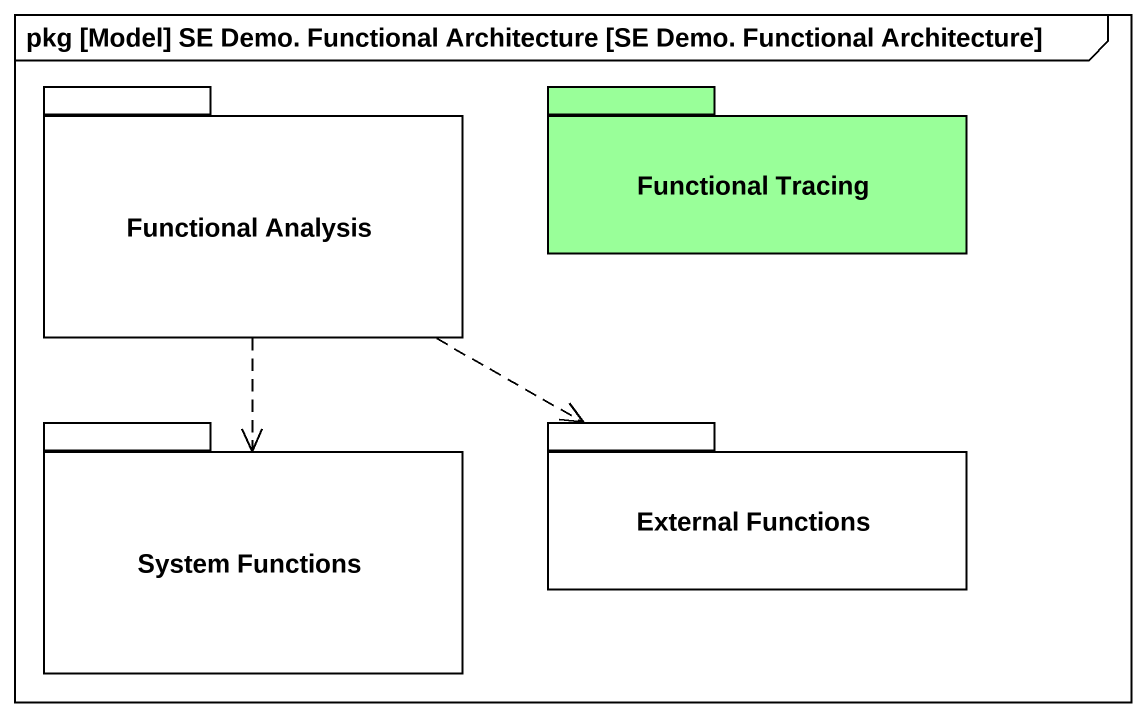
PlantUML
@startuml
mainframe pkg [Model] SE Demo. Functional Architecture [SE Demo. Functional Architecture]
package "Functional Analysis" as Functional_Analysis {
}
package "Functional Tracing" as Functional_Tracing #99FF99 {
}
package "System Functions" as System_Functions {
}
package "External Functions" as External_Functions {
}
Functional_Analysis ..> System_Functions
Functional_Analysis .right.> External_Functions
@enduml
